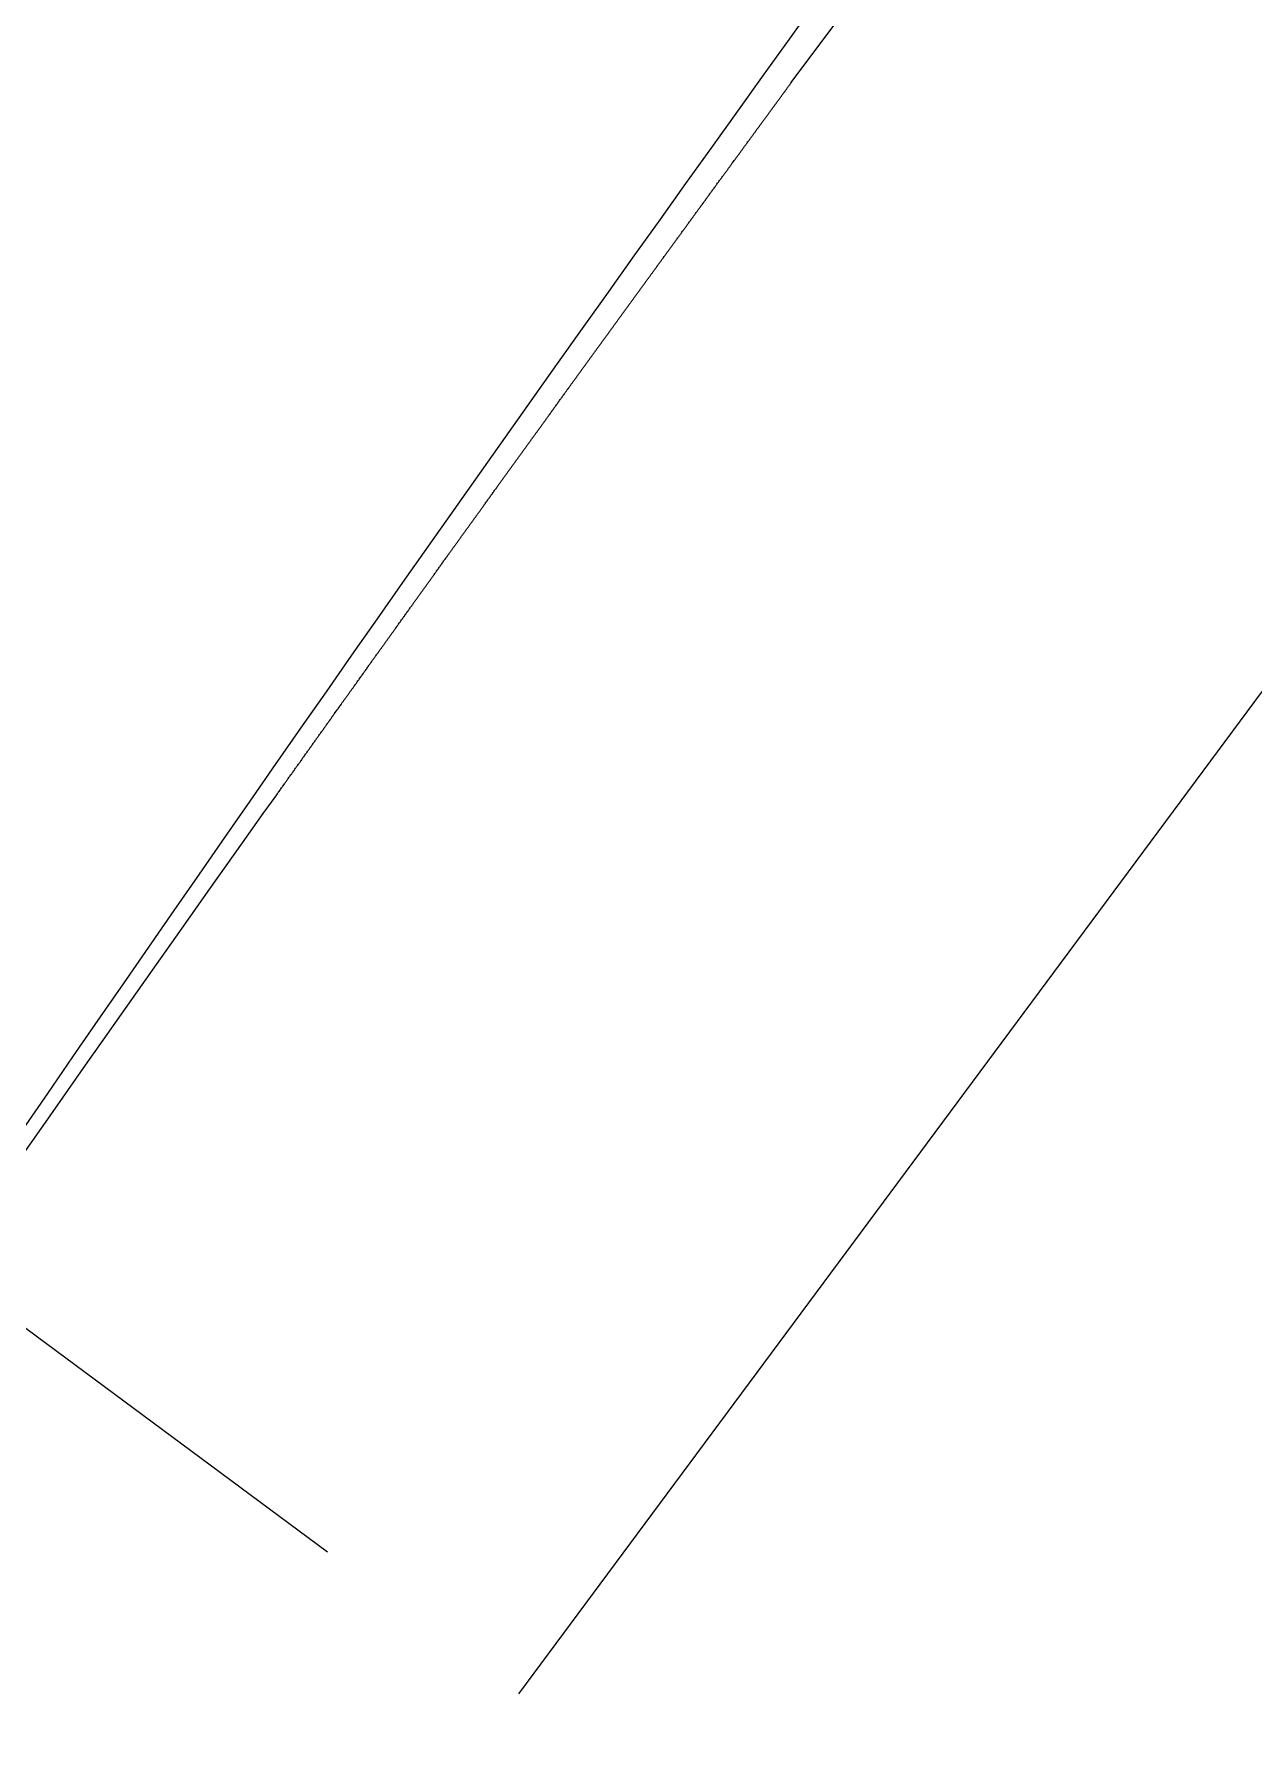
# Model space of a CAD drawing. Header units: feet. Extents: x 2260 to 6199, y 3666 to 7344.
# Drawn here: x 3684.98 to 3698.17, y 6619.46 to 6637.87 of the extents above; entities that cross this region are included whole.
import ezdxf

# ---------------------------------------------------------------- set-up
doc = ezdxf.new("R2010")
doc.units = ezdxf.units.FT
doc.header["$LTSCALE"] = 40
doc.header["$MEASUREMENT"] = 0
doc.linetypes.add('HIDDEN', pattern=[0.375, 0.25, -0.125])
for name, color, linetype in [('EOP-PROP', 4, 'CONTINUOUS'), ('GRID', 254, 'HIDDEN'), ('PC', 43, 'CONTINUOUS'), ('ST-ROW', 2, 'CONTINUOUS')]:
    doc.layers.add(name, color=color, linetype=linetype)

msp = doc.modelspace()

# ---------------------------------------------------------------- linework, layer by layer
at = {"layer": 'EOP-PROP', "color": 7}
msp.add_arc((4206.231, 6268.426), 632.226, 143.376516, 154.52686, dxfattribs=at)
at = {"layer": 'GRID', "linetype": 'HIDDEN', "ltscale": 1.35}
for p, q in [((3939.441, 6956.124), (2849.96, 5486.424)), ((3270.614, 6930.98), (5873.047, 5001.808))]:
    msp.add_line(p, q, dxfattribs=at)
at = {"layer": 'PC', "color": 43, "elevation": 563, "flags": 128}
msp.add_lwpolyline([(3684.753, 6625.607), (3685.152, 6626.177), (3685.537, 6626.725), (3685.727, 6626.995), (3685.924, 6627.276), (3686.303, 6627.813), (3686.512, 6628.109), (3686.88, 6628.629), (3687.234, 6629.129), (3687.458, 6629.445), (3687.546, 6629.568), (3687.604, 6629.649), (3687.61, 6629.658), (3687.614, 6629.664), (3687.62, 6629.673), (3687.624, 6629.678), (3687.628, 6629.684), (3687.635, 6629.693), (3687.639, 6629.699), (3687.645, 6629.708), (3687.649, 6629.713), (3687.655, 6629.722), (3687.662, 6629.731), (3687.666, 6629.737), (3687.67, 6629.742), (3687.676, 6629.751), (3687.68, 6629.757), (3687.686, 6629.766), (3687.691, 6629.772), (3687.697, 6629.78), (3687.703, 6629.789), (3687.707, 6629.795), (3687.711, 6629.801), (3687.717, 6629.809), (3687.722, 6629.815), (3687.728, 6629.824), (3687.734, 6629.833), (3687.738, 6629.838), (3687.742, 6629.844), (3687.748, 6629.853), (3687.755, 6629.862), (3687.759, 6629.867), (3687.765, 6629.876), (3687.769, 6629.882), (3687.773, 6629.888), (3687.78, 6629.897), (3687.786, 6629.905), (3687.79, 6629.911), (3687.794, 6629.917), (3687.8, 6629.926), (3687.806, 6629.934), (3687.811, 6629.94), (3687.815, 6629.946), (3687.821, 6629.955), (3687.825, 6629.961), (3687.831, 6629.969), (3687.837, 6629.978), (3687.842, 6629.984), (3687.846, 6629.99), (3687.852, 6629.998), (3687.856, 6630.004), (3687.862, 6630.013), (3687.868, 6630.022), (3687.873, 6630.027), (3687.877, 6630.033), (3687.883, 6630.042), (3687.889, 6630.051), (3687.893, 6630.057), (3687.898, 6630.062), (3687.904, 6630.071), (3687.908, 6630.077), (3687.914, 6630.086), (3687.92, 6630.094), (3687.924, 6630.1), (3687.929, 6630.106), (3687.935, 6630.115), (3687.941, 6630.123), (3687.945, 6630.129), (3687.951, 6630.138), (3687.956, 6630.144), (3687.962, 6630.152), (3687.966, 6630.158), (3687.97, 6630.164), (3687.976, 6630.173), (3687.982, 6630.181), (3687.987, 6630.187), (3687.991, 6630.193), (3687.997, 6630.202), (3688.001, 6630.208), (3688.007, 6630.216), (3688.012, 6630.222), (3688.018, 6630.231), (3688.024, 6630.239), (3688.028, 6630.246), (3688.032, 6630.252), (3688.038, 6630.26), (3688.043, 6630.266), (3688.049, 6630.275), (3688.053, 6630.281), (3688.059, 6630.289), (3688.065, 6630.298), (3688.07, 6630.304), (3688.074, 6630.31), (3688.08, 6630.318), (3688.086, 6630.327), (3688.09, 6630.333), (3688.095, 6630.339), (3688.101, 6630.347), (3688.105, 6630.353), (3688.111, 6630.362), (3688.117, 6630.37), (3688.121, 6630.376), (3688.126, 6630.382), (3688.132, 6630.391), (3688.136, 6630.397), (3688.142, 6630.405), (3688.148, 6630.414), (3688.152, 6630.42), (3688.157, 6630.426), (3688.163, 6630.434), (3688.167, 6630.441), (3688.173, 6630.449), (3688.179, 6630.457), (3688.184, 6630.463), (3688.188, 6630.47), (3688.194, 6630.478), (3688.2, 6630.486), (3688.204, 6630.493), (3688.209, 6630.499), (3688.215, 6630.507), (3688.221, 6630.516), (3688.225, 6630.522), (3688.229, 6630.528), (3688.235, 6630.536), (3688.24, 6630.542), (3688.246, 6630.551), (3688.25, 6630.557), (3688.256, 6630.565), (3688.262, 6630.574), (3688.266, 6630.58), (3688.271, 6630.586), (3688.277, 6630.594), (3688.281, 6630.6), (3688.287, 6630.609), (3688.292, 6630.615), (3688.298, 6630.623), (3688.304, 6630.632), (3688.308, 6630.638), (3688.312, 6630.644), (3688.318, 6630.652), (3688.324, 6630.661), (3688.329, 6630.667), (3688.333, 6630.673), (3688.339, 6630.681), (3688.343, 6630.688), (3688.349, 6630.696), (3688.355, 6630.704), (3688.36, 6630.71), (3688.364, 6630.717), (3688.37, 6630.725), (3688.376, 6630.733), (3688.381, 6630.74), (3688.387, 6630.748), (3688.391, 6630.754), (3688.395, 6630.76), (3688.401, 6630.769), (3688.407, 6630.777), (3688.412, 6630.783), (3688.416, 6630.789), (3688.422, 6630.798), (3688.428, 6630.806), (3688.432, 6630.812), (3688.437, 6630.818), (3688.443, 6630.827), (3688.449, 6630.835), (3688.453, 6630.841), (3688.458, 6630.847), (3688.464, 6630.856), (3688.468, 6630.862), (3688.474, 6630.87), (3688.48, 6630.879), (3688.484, 6630.885), (3688.489, 6630.891), (3688.495, 6630.899), (3688.501, 6630.908), (3688.505, 6630.914), (3688.511, 6630.922), (3688.515, 6630.928), (3688.52, 6630.935), (3688.526, 6630.943), (3688.532, 6630.951), (3688.536, 6630.957), (3688.542, 6630.966), (3688.547, 6630.972), (3688.553, 6630.98), (3688.557, 6630.986), (3688.562, 6630.993), (3688.567, 6631.001), (3688.572, 6631.007), (3688.578, 6631.015), (3688.584, 6631.024), (3688.588, 6631.03), (3688.593, 6631.036), (3688.599, 6631.044), (3688.604, 6631.053), (3688.609, 6631.059), (3688.615, 6631.067), (3688.619, 6631.074), (3688.624, 6631.08), (3688.63, 6631.088), (3688.636, 6631.096), (3688.64, 6631.103), (3688.645, 6631.109), (3688.65, 6631.117), (3688.656, 6631.125), (3688.661, 6631.132), (3688.667, 6631.14), (3688.671, 6631.146), (3688.676, 6631.152), (3688.682, 6631.161), (3688.687, 6631.169), (3688.692, 6631.175), (3688.698, 6631.183), (3688.702, 6631.19), (3688.708, 6631.198), (3688.713, 6631.204), (3688.719, 6631.212), (3688.723, 6631.219), (3688.728, 6631.225), (3688.734, 6631.233), (3688.739, 6631.241), (3688.744, 6631.248), (3688.749, 6631.254), (3688.754, 6631.262), (3688.76, 6631.27), (3688.765, 6631.277), (3688.771, 6631.285), (3688.775, 6631.291), (3688.78, 6631.298), (3688.786, 6631.306), (3688.791, 6631.314), (3688.796, 6631.32), (3688.802, 6631.328), (3688.806, 6631.335), (3688.811, 6631.341), (3688.817, 6631.349), (3688.823, 6631.357), (3688.827, 6631.364), (3688.832, 6631.37), (3688.837, 6631.378), (3688.843, 6631.386), (3688.848, 6631.393), (3688.852, 6631.399), (3688.858, 6631.407), (3688.864, 6631.415), (3688.869, 6631.422), (3688.873, 6631.428), (3688.879, 6631.436), (3688.885, 6631.444), (3688.889, 6631.451), (3688.895, 6631.459), (3688.9, 6631.465), (3688.906, 6631.473), (3688.91, 6631.48), (3688.915, 6631.486), (3688.921, 6631.494), (3688.926, 6631.502), (3688.931, 6631.509), (3688.936, 6631.515), (3688.941, 6631.523), (3688.946, 6631.53), (3688.952, 6631.538), (3688.956, 6631.544), (3688.962, 6631.552), (3688.968, 6631.56), (3688.973, 6631.567), (3688.978, 6631.575), (3688.983, 6631.581), (3688.988, 6631.588), (3688.993, 6631.596), (3688.998, 6631.602), (3689.004, 6631.61), (3689.01, 6631.619), (3689.014, 6631.625), (3689.019, 6631.631), (3689.025, 6631.639), (3689.03, 6631.648), (3689.035, 6631.654), (3689.04, 6631.66), (3689.045, 6631.669), (3689.051, 6631.677), (3689.056, 6631.683), (3689.062, 6631.691), (3689.066, 6631.698), (3689.071, 6631.704), (3689.077, 6631.712), (3689.081, 6631.719), (3689.087, 6631.727), (3689.093, 6631.735), (3689.097, 6631.741), (3689.102, 6631.748), (3689.108, 6631.756), (3689.114, 6631.764), (3689.118, 6631.77), (3689.124, 6631.778), (3689.129, 6631.785), (3689.134, 6631.793), (3689.139, 6631.799), (3689.144, 6631.806), (3689.149, 6631.814), (3689.155, 6631.821), (3689.16, 6631.828), (3689.166, 6631.836), (3689.17, 6631.843), (3689.175, 6631.849), (3689.181, 6631.857), (3689.185, 6631.864), (3689.191, 6631.872), (3689.196, 6631.878), (3689.201, 6631.886), (3689.207, 6631.894), (3689.212, 6631.901), (3689.217, 6631.907), (3689.222, 6631.915), (3689.227, 6631.922), (3689.233, 6631.93), (3689.237, 6631.936), (3689.243, 6631.944), (3689.249, 6631.952), (3689.254, 6631.959), (3689.258, 6631.965), (3689.264, 6631.973), (3689.269, 6631.98), (3689.274, 6631.988), (3689.28, 6631.995), (3689.285, 6632.002), (3689.289, 6632.009), (3689.295, 6632.017), (3689.3, 6632.023), (3689.306, 6632.031), (3689.311, 6632.039), (3689.316, 6632.046), (3689.321, 6632.052), (3689.326, 6632.06), (3689.331, 6632.067), (3689.337, 6632.075), (3689.342, 6632.081), (3689.347, 6632.089), (3689.352, 6632.096), (3689.358, 6632.104), (3689.363, 6632.111), (3689.368, 6632.118), (3689.373, 6632.125), (3689.378, 6632.133), (3689.384, 6632.14), (3689.389, 6632.147), (3689.394, 6632.155), (3689.399, 6632.162), (3689.404, 6632.168), (3689.41, 6632.176), (3689.415, 6632.184), (3689.42, 6632.191), (3689.425, 6632.197), (3689.431, 6632.205), (3689.436, 6632.213), (3689.441, 6632.22), (3689.446, 6632.226), (3689.451, 6632.234), (3689.456, 6632.241), (3689.462, 6632.249), (3689.467, 6632.256), (3689.472, 6632.263), (3689.477, 6632.27), (3689.483, 6632.277), (3689.488, 6632.285), (3689.493, 6632.292), (3689.498, 6632.299), (3689.503, 6632.306), (3689.508, 6632.313), (3689.514, 6632.321), (3689.519, 6632.329), (3689.524, 6632.335), (3689.53, 6632.343), (3689.535, 6632.35), (3689.54, 6632.357), (3689.545, 6632.364), (3689.551, 6632.372), (3689.556, 6632.379), (3689.56, 6632.386), (3689.566, 6632.393), (3689.572, 6632.401), (3689.576, 6632.408), (3689.581, 6632.415), (3689.587, 6632.422), (3689.592, 6632.43), (3689.597, 6632.437), (3689.602, 6632.444), (3689.608, 6632.451), (3689.613, 6632.459), (3689.618, 6632.466), (3689.624, 6632.474), (3689.629, 6632.48), (3689.634, 6632.488), (3689.639, 6632.495), (3689.644, 6632.502), (3689.649, 6632.509), (3689.654, 6632.516), (3689.66, 6632.524), (3689.665, 6632.532), (3689.67, 6632.538), (3689.676, 6632.546), (3689.681, 6632.553), (3689.686, 6632.56), (3689.691, 6632.567), (3689.696, 6632.574), (3689.701, 6632.582), (3689.706, 6632.589), (3689.712, 6632.596), (3689.717, 6632.604), (3689.722, 6632.611), (3689.728, 6632.618), (3689.733, 6632.625), (3689.738, 6632.632), (3689.743, 6632.64), (3689.748, 6632.647), (3689.754, 6632.654), (3689.759, 6632.662), (3689.764, 6632.669), (3689.769, 6632.676), (3689.774, 6632.683), (3689.78, 6632.691), (3689.785, 6632.698), (3689.79, 6632.705), (3689.795, 6632.712), (3689.801, 6632.72), (3689.806, 6632.727), (3689.811, 6632.734), (3689.816, 6632.741), (3689.821, 6632.748), (3689.827, 6632.756), (3689.832, 6632.763), (3689.837, 6632.77), (3689.843, 6632.778), (3689.847, 6632.785), (3689.852, 6632.791), (3689.858, 6632.799), (3689.863, 6632.807), (3689.868, 6632.814), (3689.873, 6632.82), (3689.879, 6632.828), (3689.884, 6632.836), (3689.889, 6632.843), (3689.895, 6632.85), (3689.9, 6632.857), (3689.905, 6632.864), (3689.91, 6632.871), (3689.916, 6632.879), (3689.921, 6632.886), (3689.926, 6632.894), (3689.931, 6632.9), (3689.936, 6632.907), (3689.941, 6632.915), (3689.947, 6632.922), (3689.952, 6632.929), (3689.957, 6632.937), (3689.962, 6632.944), (3689.968, 6632.951), (3689.973, 6632.958), (3689.978, 6632.965), (3689.983, 6632.973), (3689.989, 6632.98), (3689.994, 6632.987), (3689.999, 6632.995), (3690.004, 6633.002), (3690.009, 6633.009), (3690.014, 6633.016), (3690.02, 6633.024), (3690.025, 6633.031), (3690.03, 6633.038), (3690.035, 6633.045), (3690.04, 6633.052), (3690.046, 6633.06), (3690.051, 6633.067), (3690.056, 6633.074), (3690.061, 6633.081), (3690.067, 6633.089), (3690.072, 6633.096), (3690.077, 6633.103), (3690.083, 6633.111), (3690.088, 6633.118), (3690.093, 6633.125), (3690.098, 6633.132), (3690.103, 6633.14), (3690.108, 6633.147), (3690.114, 6633.154), (3690.119, 6633.161), (3690.124, 6633.168), (3690.129, 6633.176), (3690.134, 6633.183), (3690.14, 6633.19), (3690.145, 6633.197), (3690.15, 6633.204), (3690.155, 6633.211), (3690.161, 6633.219), (3690.166, 6633.226), (3690.171, 6633.233), (3690.176, 6633.24), (3690.182, 6633.248), (3690.187, 6633.255), (3690.192, 6633.262), (3690.197, 6633.269), (3690.202, 6633.277), (3690.208, 6633.284), (3690.213, 6633.291), (3690.218, 6633.298), (3690.223, 6633.306), (3690.229, 6633.313), (3690.234, 6633.32), (3690.239, 6633.327), (3690.244, 6633.335), (3690.249, 6633.342), (3690.255, 6633.349), (3690.26, 6633.357), (3690.265, 6633.364), (3690.27, 6633.371), (3690.276, 6633.378), (3690.281, 6633.385), (3690.286, 6633.393), (3690.291, 6633.4), (3690.296, 6633.407), (3690.302, 6633.414), (3690.307, 6633.422), (3690.312, 6633.429), (3690.317, 6633.436), (3690.323, 6633.443), (3690.328, 6633.45), (3690.333, 6633.458), (3690.338, 6633.465), (3690.343, 6633.472), (3690.349, 6633.479), (3690.354, 6633.487), (3690.359, 6633.494), (3690.364, 6633.501), (3690.37, 6633.508), (3690.375, 6633.516), (3690.38, 6633.523), (3690.385, 6633.53), (3690.391, 6633.537), (3690.396, 6633.544), (3690.401, 6633.552), (3690.406, 6633.559), (3690.411, 6633.566), (3690.417, 6633.574), (3690.422, 6633.581), (3690.427, 6633.588), (3690.432, 6633.595), (3690.438, 6633.602), (3690.443, 6633.61), (3690.448, 6633.617), (3690.453, 6633.624), (3690.458, 6633.631), (3690.464, 6633.639), (3690.469, 6633.646), (3690.474, 6633.653), (3690.479, 6633.66), (3690.485, 6633.667), (3690.49, 6633.675), (3690.495, 6633.682), (3690.5, 6633.689), (3690.506, 6633.696), (3690.511, 6633.704), (3690.516, 6633.711), (3690.521, 6633.718), (3690.526, 6633.725), (3690.532, 6633.733), (3690.537, 6633.74), (3690.542, 6633.747), (3690.547, 6633.754), (3690.553, 6633.762), (3690.558, 6633.769), (3690.563, 6633.776), (3690.568, 6633.783), (3690.574, 6633.79), (3690.579, 6633.798), (3690.584, 6633.805), (3690.589, 6633.812), (3690.594, 6633.819), (3690.6, 6633.827), (3690.605, 6633.834), (3690.61, 6633.841), (3690.615, 6633.848), (3690.621, 6633.855), (3690.626, 6633.863), (3690.631, 6633.87), (3690.636, 6633.877), (3690.642, 6633.884), (3690.647, 6633.892), (3690.652, 6633.899), (3690.657, 6633.906), (3690.662, 6633.913), (3690.668, 6633.921), (3690.673, 6633.928), (3690.678, 6633.935), (3690.683, 6633.942), (3690.689, 6633.949), (3690.694, 6633.957), (3690.699, 6633.964), (3690.704, 6633.971), (3690.71, 6633.978), (3690.715, 6633.986), (3690.72, 6633.993), (3690.725, 6634), (3690.731, 6634.007), (3690.736, 6634.015), (3690.741, 6634.022), (3690.746, 6634.029), (3690.751, 6634.036), (3690.757, 6634.043), (3690.762, 6634.051), (3690.767, 6634.058), (3690.772, 6634.065), (3690.778, 6634.072), (3690.783, 6634.08), (3690.788, 6634.087), (3690.793, 6634.094), (3690.799, 6634.101), (3690.804, 6634.109), (3690.809, 6634.116), (3690.814, 6634.123), (3690.819, 6634.13), (3690.825, 6634.138), (3690.83, 6634.145), (3690.835, 6634.152), (3690.84, 6634.159), (3690.846, 6634.166), (3690.851, 6634.174), (3690.856, 6634.181), (3690.861, 6634.188), (3690.867, 6634.195), (3690.872, 6634.202), (3690.877, 6634.21), (3690.882, 6634.217), (3690.888, 6634.224), (3690.893, 6634.231), (3690.898, 6634.239), (3690.903, 6634.246), (3690.909, 6634.253), (3690.914, 6634.26), (3690.919, 6634.267), (3690.924, 6634.275), (3690.93, 6634.282), (3690.935, 6634.289), (3690.94, 6634.297), (3690.945, 6634.304), (3690.95, 6634.311), (3690.956, 6634.318), (3690.961, 6634.325), (3690.966, 6634.333), (3690.971, 6634.34), (3690.977, 6634.347), (3690.982, 6634.354), (3690.987, 6634.361), (3690.992, 6634.368), (3690.997, 6634.376), (3691.003, 6634.383), (3691.008, 6634.39), (3691.013, 6634.397), (3691.018, 6634.405), (3691.024, 6634.412), (3691.029, 6634.419), (3691.034, 6634.426), (3691.039, 6634.434), (3691.045, 6634.441), (3691.05, 6634.448), (3691.055, 6634.455), (3691.06, 6634.463), (3691.065, 6634.47), (3691.071, 6634.477), (3691.076, 6634.484), (3691.081, 6634.491), (3691.086, 6634.498), (3691.092, 6634.506), (3691.097, 6634.513), (3691.102, 6634.52), (3691.108, 6634.528), (3691.113, 6634.535), (3691.118, 6634.542), (3691.123, 6634.549), (3691.128, 6634.556), (3691.134, 6634.564), (3691.139, 6634.571), (3691.144, 6634.578), (3691.149, 6634.585), (3691.155, 6634.593), (3691.16, 6634.6), (3691.165, 6634.607), (3691.171, 6634.615), (3691.176, 6634.621), (3691.181, 6634.629), (3691.186, 6634.636), (3691.192, 6634.643), (3691.197, 6634.65), (3691.202, 6634.658), (3691.207, 6634.665), (3691.212, 6634.672), (3691.218, 6634.679), (3691.223, 6634.687), (3691.228, 6634.694), (3691.233, 6634.701), (3691.239, 6634.708), (3691.244, 6634.715), (3691.249, 6634.723), (3691.255, 6634.73), (3691.26, 6634.737), (3691.265, 6634.744), (3691.27, 6634.751), (3691.276, 6634.759), (3691.281, 6634.766), (3691.286, 6634.773), (3691.291, 6634.78), (3691.296, 6634.788), (3691.301, 6634.795), (3691.306, 6634.802), (3691.312, 6634.809), (3691.317, 6634.817), (3691.322, 6634.824), (3691.327, 6634.831), (3691.333, 6634.838), (3691.338, 6634.846), (3691.343, 6634.853), (3691.348, 6634.859), (3691.354, 6634.867), (3691.359, 6634.875), (3691.364, 6634.881), (3691.369, 6634.888), (3691.375, 6634.896), (3691.38, 6634.903), (3691.385, 6634.91), (3691.39, 6634.917), (3691.396, 6634.925), (3691.401, 6634.932), (3691.406, 6634.939), (3691.411, 6634.946), (3691.417, 6634.954), (3691.422, 6634.961), (3691.427, 6634.968), (3691.432, 6634.975), (3691.438, 6634.983), (3691.443, 6634.99), (3691.448, 6634.997), (3691.453, 6635.004), (3691.459, 6635.011), (3691.464, 6635.019), (3691.469, 6635.026), (3691.474, 6635.033), (3691.48, 6635.04), (3691.485, 6635.047), (3691.49, 6635.055), (3691.496, 6635.062), (3691.501, 6635.069), (3691.506, 6635.076), (3691.511, 6635.084), (3691.517, 6635.091), (3691.522, 6635.098), (3691.527, 6635.106), (3691.532, 6635.112), (3691.537, 6635.119), (3691.543, 6635.127), (3691.548, 6635.135), (3691.553, 6635.141), (3691.558, 6635.148), (3691.564, 6635.156), (3691.569, 6635.163), (3691.574, 6635.17), (3691.58, 6635.178), (3691.585, 6635.185), (3691.59, 6635.192), (3691.595, 6635.199), (3691.6, 6635.206), (3691.606, 6635.213), (3691.611, 6635.22), (3691.616, 6635.228), (3691.622, 6635.236), (3691.627, 6635.242), (3691.632, 6635.25), (3691.637, 6635.257), (3691.643, 6635.264), (3691.648, 6635.271), (3691.653, 6635.278), (3691.658, 6635.286), (3691.664, 6635.293), (3691.669, 6635.3), (3691.674, 6635.307), (3691.679, 6635.314), (3691.685, 6635.322), (3691.69, 6635.329), (3691.695, 6635.336), (3691.7, 6635.343), (3691.706, 6635.351), (3691.711, 6635.358), (3691.717, 6635.366), (3691.721, 6635.372), (3691.726, 6635.379), (3691.732, 6635.387), (3691.738, 6635.394), (3691.742, 6635.401), (3691.748, 6635.409), (3691.753, 6635.415), (3691.759, 6635.423), (3691.763, 6635.43), (3691.768, 6635.437), (3691.774, 6635.444), (3691.78, 6635.452), (3691.784, 6635.459), (3691.79, 6635.467), (3691.795, 6635.473), (3691.8, 6635.48), (3691.805, 6635.488), (3691.811, 6635.495), (3691.816, 6635.502), (3691.821, 6635.509), (3691.826, 6635.516), (3691.831, 6635.523), (3691.837, 6635.531), (3691.842, 6635.538), (3691.847, 6635.545), (3691.853, 6635.553), (3691.858, 6635.56), (3691.863, 6635.566), (3691.868, 6635.574), (3691.874, 6635.582), (3691.879, 6635.589), (3691.885, 6635.596), (3691.889, 6635.603), (3691.894, 6635.61), (3691.9, 6635.617), (3691.906, 6635.625), (3691.911, 6635.632), (3691.915, 6635.638), (3691.921, 6635.646), (3691.926, 6635.653), (3691.932, 6635.661), (3691.937, 6635.669), (3691.942, 6635.675), (3691.947, 6635.682), (3691.953, 6635.69), (3691.958, 6635.697), (3691.963, 6635.704), (3691.968, 6635.711), (3691.974, 6635.718), (3691.979, 6635.726), (3691.984, 6635.733), (3691.99, 6635.741), (3691.995, 6635.747), (3692, 6635.755), (3692.005, 6635.762), (3692.01, 6635.768), (3692.016, 6635.776), (3692.021, 6635.784), (3692.026, 6635.791), (3692.032, 6635.798), (3692.037, 6635.805), (3692.041, 6635.811), (3692.047, 6635.819), (3692.053, 6635.827), (3692.058, 6635.834), (3692.063, 6635.842), (3692.068, 6635.848), (3692.073, 6635.855), (3692.079, 6635.863), (3692.085, 6635.871), (3692.089, 6635.877), (3692.094, 6635.884), (3692.1, 6635.891), (3692.105, 6635.898), (3692.11, 6635.906), (3692.115, 6635.912), (3692.121, 6635.92), (3692.126, 6635.927), (3692.131, 6635.935), (3692.137, 6635.943), (3692.142, 6635.949), (3692.148, 6635.957), (3692.152, 6635.964), (3692.157, 6635.97), (3692.163, 6635.978), (3692.168, 6635.984), (3692.173, 6635.992), (3692.179, 6636), (3692.184, 6636.007), (3692.19, 6636.015), (3692.194, 6636.021), (3692.199, 6636.028), (3692.205, 6636.036), (3692.211, 6636.044), (3692.216, 6636.05), (3692.221, 6636.058), (3692.226, 6636.064), (3692.231, 6636.071), (3692.237, 6636.079), (3692.242, 6636.087), (3692.247, 6636.093), (3692.253, 6636.101), (3692.258, 6636.108), (3692.262, 6636.114), (3692.268, 6636.122), (3692.273, 6636.129), (3692.279, 6636.137), (3692.285, 6636.145), (3692.289, 6636.151), (3692.294, 6636.157), (3692.3, 6636.165), (3692.304, 6636.172), (3692.31, 6636.18), (3692.316, 6636.188), (3692.321, 6636.194), (3692.325, 6636.201), (3692.331, 6636.209), (3692.337, 6636.217), (3692.342, 6636.223), (3692.347, 6636.229), (3692.352, 6636.237), (3692.357, 6636.244), (3692.363, 6636.252), (3692.369, 6636.26), (3692.373, 6636.266), (3692.378, 6636.273), (3692.384, 6636.281), (3692.39, 6636.289), (3692.395, 6636.295), (3692.399, 6636.301), (3692.405, 6636.309), (3692.41, 6636.316), (3692.416, 6636.324), (3692.421, 6636.332), (3692.426, 6636.338), (3692.431, 6636.345), (3692.437, 6636.353), (3692.441, 6636.359), (3692.447, 6636.367), (3692.453, 6636.375), (3692.458, 6636.382), (3692.462, 6636.388), (3692.468, 6636.396), (3692.473, 6636.402), (3692.479, 6636.41), (3692.485, 6636.418), (3692.489, 6636.425), (3692.494, 6636.431), (3692.5, 6636.439), (3692.506, 6636.447), (3692.51, 6636.454), (3692.515, 6636.46), (3692.521, 6636.468), (3692.525, 6636.474), (3692.531, 6636.482), (3692.537, 6636.491), (3692.542, 6636.497), (3692.548, 6636.505), (3692.553, 6636.511), (3692.558, 6636.519), (3692.563, 6636.526), (3692.568, 6636.532), (3692.574, 6636.54), (3692.578, 6636.546), (3692.584, 6636.554), (3692.589, 6636.561), (3692.595, 6636.569), (3692.601, 6636.577), (3692.605, 6636.583), (3692.611, 6636.591), (3692.616, 6636.598), (3692.62, 6636.604), (3692.626, 6636.612), (3692.632, 6636.62), (3692.637, 6636.626), (3692.641, 6636.633), (3692.647, 6636.641), (3692.653, 6636.649), (3692.658, 6636.655), (3692.662, 6636.661), (3692.668, 6636.67), (3692.673, 6636.676), (3692.679, 6636.684), (3692.685, 6636.692), (3692.69, 6636.698), (3692.696, 6636.707), (3692.7, 6636.713), (3692.705, 6636.719), (3692.711, 6636.727), (3692.717, 6636.735), (3692.721, 6636.742), (3692.726, 6636.748), (3692.732, 6636.756), (3692.736, 6636.762), (3692.742, 6636.77), (3692.747, 6636.777), (3692.753, 6636.785), (3692.759, 6636.793), (3692.763, 6636.799), (3692.768, 6636.805), (3692.774, 6636.814), (3692.78, 6636.822), (3692.784, 6636.828), (3692.79, 6636.836), (3692.795, 6636.842), (3692.799, 6636.849), (3692.806, 6636.857), (3692.81, 6636.863), (3692.816, 6636.871), (3692.822, 6636.879), (3692.827, 6636.886), (3692.831, 6636.892), (3692.837, 6636.9), (3692.843, 6636.908), (3692.848, 6636.914), (3692.852, 6636.921), (3692.858, 6636.929), (3692.863, 6636.935), (3692.869, 6636.943), (3692.873, 6636.949), (3692.879, 6636.958), (3692.885, 6636.966), (3692.89, 6636.972), (3692.896, 6636.98), (3692.9, 6636.986), (3692.907, 6636.995), (3692.911, 6637.001), (3692.915, 6637.007), (3692.922, 6637.015), (3692.926, 6637.021), (3692.932, 6637.03), (3692.938, 6637.038), (3692.943, 6637.044), (3692.947, 6637.05), (3692.953, 6637.058), (3692.958, 6637.064), (3692.964, 6637.073), (3692.968, 6637.079), (3692.974, 6637.087), (3692.98, 6637.095), (3692.985, 6637.102), (3692.989, 6637.108), (3692.995, 6637.116), (3693.002, 6637.124), (3693.006, 6637.13), (3693.01, 6637.136), (3693.017, 6637.145), (3693.021, 6637.151), (3693.027, 6637.159), (3693.033, 6637.167), (3693.038, 6637.174), (3693.042, 6637.18), (3693.048, 6637.188), (3693.054, 6637.196), (3693.059, 6637.202), (3693.063, 6637.208), (3693.069, 6637.217), (3693.075, 6637.225), (3693.08, 6637.231), (3693.084, 6637.237), (3693.09, 6637.245), (3693.095, 6637.251), (3693.101, 6637.26), (3693.107, 6637.268), (3693.112, 6637.274), (3693.118, 6637.283), (3693.122, 6637.289), (3693.126, 6637.295), (3693.133, 6637.303), (3693.137, 6637.309), (3693.143, 6637.317), (3693.149, 6637.326), (3693.154, 6637.332), (3693.158, 6637.338), (3693.164, 6637.346), (3693.165, 6637.347), (3693.166, 6637.349), (3695.239, 6640.126)], dxfattribs=at)
at = {"layer": 'ST-ROW', "color": 7}
msp.add_arc((4206.231, 6268.426), 641.726, 143.376516, 154.52686, dxfattribs=at)

doc.saveas('drawing.dxf')
